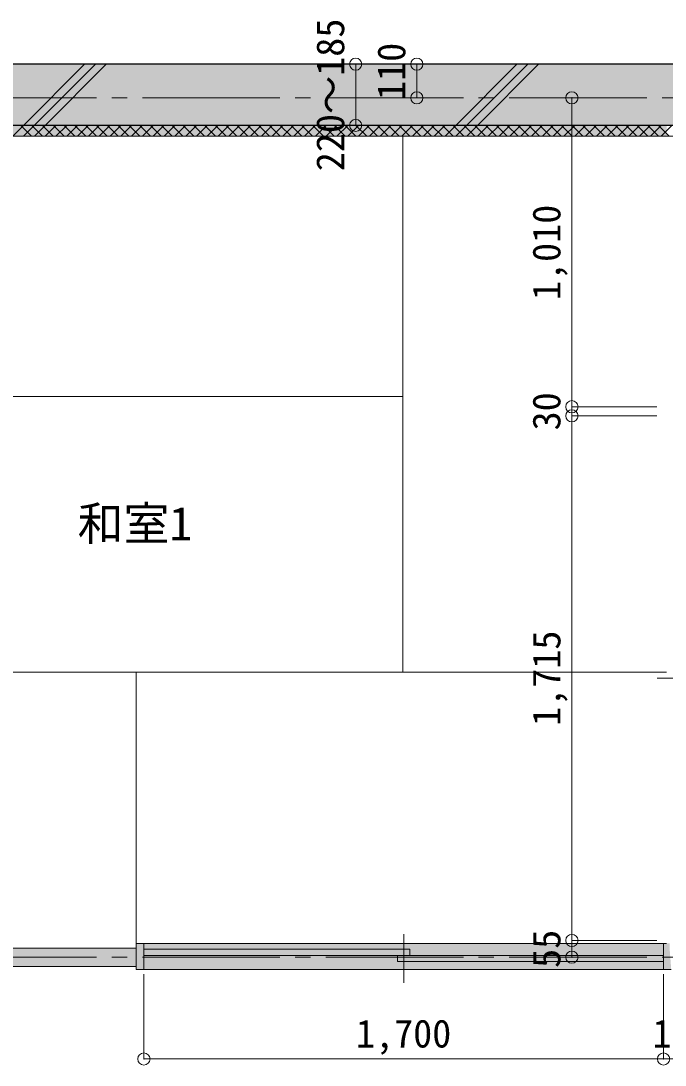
# Model space of a CAD drawing. Units: millimetres at full size, sheet at 1:50. Extents: x -9674 to 9699, y -6794 to 6791.
# Drawn here: x -5290 to -3182, y 166 to 3581 of the extents above; entities that cross this region are included whole.
import ezdxf
from ezdxf.enums import TextEntityAlignment as Align

# ---------------------------------------------------------------- set-up
doc = ezdxf.new("R2010")
doc.units = ezdxf.units.MM
doc.header["$LTSCALE"] = 50
doc.header["$PDMODE"] = 32
doc.header["$PDSIZE"] = 40
doc.linetypes.add('CHAIN2', pattern=[12, 9, -1, 1, -1])
doc.linetypes.add('DASHED1', pattern=[1.8, 1.2, -0.6])
for name, color, linetype, lineweight in [('1-0_芯', 2, 'DASHED1', 25), ('1-1_躯体', 2, 'Continuous', 25), ('1-2_間仕切', 3, 'Continuous', 18), ('1-3_建具', 3, 'Continuous', 18), ('1-4_仕上げ', 4, 'Continuous', 9), ('1-8_ハッチ', 4, 'Continuous', 9), ('1-A_文字', 7, 'Continuous', 9), ('1-B_寸法', 7, 'Continuous', 9), ('4-F', 4, 'Continuous', 9)]:
    doc.layers.add(name, color=color, linetype=linetype, lineweight=lineweight)
doc.layers.add('4-0', color=1, linetype='Continuous')
doc.layers.add('4-2', color=4, linetype='Continuous')
doc.styles.add('ＭＳ ゴシック', font='')
doc.styles.get('ＭＳ ゴシック').set_extended_font_data('MS Gothic')

msp = doc.modelspace()

# ---------------------------------------------------------------- linework, layer by layer
at = {"layer": '1-0_芯', "color": 7, "linetype": 'CHAIN2', "lineweight": 9}
for p, q in [((-8492.5, 3329.12), (8517.5, 3329.12)), ((-8492.5, 519.12), (3087.5, 519.12))]:
    msp.add_line(p, q, dxfattribs=at)
at = {"layer": '1-1_躯体'}
msp.add_line((-3092.5, 3239.12), (-6692.5, 3239.12), dxfattribs=at)
msp.add_lwpolyline([(6707.5, 3439.12), (-7292.5, 3439.12), (-7292.5, 2434.12)], dxfattribs=at)
at = {"layer": '1-2_間仕切'}
for p, q in [((-6645.5, 549.12), (-4912.5, 549.12)), ((-6645.5, 489.12), (-4912.5, 489.12))]:
    msp.add_line(p, q, dxfattribs=at)
at = {"layer": '1-3_建具', "color": 7, "lineweight": 9}
for p, q in [((-3048.33, 1431.62), (-3208.33, 1431.62)), ((-4037.5, 434.95), (-4037.5, 594.95)), ((-4887.5, 564.12), (-3187.5, 564.12)), ((-3187.5, 479.12), (-4887.5, 479.12))]:
    msp.add_line(p, q, dxfattribs=at)
at = {"layer": '1-3_建具'}
for p, q in [((-4912.5, 564.12), (-4912.5, 479.12)), ((-3187.5, 564.12), (-3187.5, 479.12)), ((-3187.5, 564.12), (-3177.5, 564.12)), ((-4017.5, 544.95), (-4887.5, 544.95)), ((-4887.5, 524.95), (-4017.5, 524.95)), ((-4057.5, 504.95), (-4057.5, 524.95)), ((-4057.5, 524.95), (-3187.5, 524.95)), ((-4017.5, 524.95), (-4017.5, 544.95)), ((-4912.5, 479.12), (-4887.5, 479.12)), ((-3187.5, 504.95), (-4057.5, 504.95)), ((-3187.5, 479.12), (-3162.5, 479.12))]:
    msp.add_line(p, q, dxfattribs=at)
msp.add_lwpolyline([(-4912.5, 564.12), (-4887.5, 564.12), (-4887.5, 479.12)], dxfattribs=at)
at = {"layer": '1-4_仕上げ'}
for p, q in [((-4040, 3204.12), (-4040, 1450.79)), ((-5785, 2352.45), (-4040, 2352.45)), ((-6645.5, 1450.79), (-3177.5, 1450.79)), ((-4912.5, 1450.79), (-4912.5, 549.12))]:
    msp.add_line(p, q, dxfattribs=at)
at = {"layer": '1-8_ハッチ'}
for p, q in [((-5281.52, 3239.12), (-5081.52, 3439.12)), ((-5246.16, 3239.12), (-5046.16, 3439.12)), ((-5210.81, 3239.12), (-5010.81, 3439.12)), ((-3867.3, 3239.12), (-3667.3, 3439.12)), ((-3831.95, 3239.12), (-3631.95, 3439.12)), ((-3796.59, 3239.12), (-3596.59, 3439.12)), ((-5316.52, 3204.12), (-5281.52, 3239.12)), ((-5289.73, 3239.12), (-5254.73, 3204.12)), ((-5281.16, 3204.12), (-5246.16, 3239.12)), ((-5254.38, 3239.12), (-5219.38, 3204.12)), ((-5245.81, 3204.12), (-5210.81, 3239.12)), ((-5219.02, 3239.12), (-5184.02, 3204.12)), ((-5210.45, 3204.12), (-5175.45, 3239.12)), ((-5183.66, 3239.12), (-5148.66, 3204.12)), ((-5175.09, 3204.12), (-5140.09, 3239.12)), ((-5148.31, 3239.12), (-5113.31, 3204.12)), ((-5139.74, 3204.12), (-5104.74, 3239.12)), ((-5112.95, 3239.12), (-5077.95, 3204.12)), ((-5104.38, 3204.12), (-5069.38, 3239.12)), ((-5077.6, 3239.12), (-5042.6, 3204.12)), ((-5069.03, 3204.12), (-5034.03, 3239.12)), ((-5042.24, 3239.12), (-5007.24, 3204.12)), ((-5033.67, 3204.12), (-4998.67, 3239.12)), ((-5006.89, 3239.12), (-4971.89, 3204.12)), ((-4998.32, 3204.12), (-4963.32, 3239.12)), ((-4971.53, 3239.12), (-4936.53, 3204.12)), ((-4962.96, 3204.12), (-4927.96, 3239.12)), ((-4936.18, 3239.12), (-4901.18, 3204.12)), ((-4927.61, 3204.12), (-4892.61, 3239.12)), ((-4900.82, 3239.12), (-4865.82, 3204.12)), ((-4892.25, 3204.12), (-4857.25, 3239.12)), ((-4865.47, 3239.12), (-4830.47, 3204.12)), ((-4856.9, 3204.12), (-4821.9, 3239.12)), ((-4830.11, 3239.12), (-4795.11, 3204.12)), ((-4821.54, 3204.12), (-4786.54, 3239.12)), ((-4794.76, 3239.12), (-4759.76, 3204.12)), ((-4786.19, 3204.12), (-4751.19, 3239.12)), ((-4759.4, 3239.12), (-4724.4, 3204.12)), ((-4750.83, 3204.12), (-4715.83, 3239.12)), ((-4724.05, 3239.12), (-4689.05, 3204.12)), ((-4715.48, 3204.12), (-4680.48, 3239.12)), ((-4688.69, 3239.12), (-4653.69, 3204.12)), ((-4680.12, 3204.12), (-4645.12, 3239.12)), ((-4653.33, 3239.12), (-4618.33, 3204.12)), ((-4644.76, 3204.12), (-4609.76, 3239.12)), ((-4617.98, 3239.12), (-4582.98, 3204.12)), ((-4609.41, 3204.12), (-4574.41, 3239.12)), ((-4582.62, 3239.12), (-4547.62, 3204.12)), ((-4574.05, 3204.12), (-4539.05, 3239.12)), ((-4547.27, 3239.12), (-4512.27, 3204.12)), ((-4538.7, 3204.12), (-4503.7, 3239.12)), ((-4511.91, 3239.12), (-4476.91, 3204.12)), ((-4503.34, 3204.12), (-4468.34, 3239.12)), ((-4476.56, 3239.12), (-4441.56, 3204.12)), ((-4467.99, 3204.12), (-4432.99, 3239.12)), ((-4441.2, 3239.12), (-4406.2, 3204.12)), ((-4432.63, 3204.12), (-4397.63, 3239.12)), ((-4405.85, 3239.12), (-4370.85, 3204.12)), ((-4397.28, 3204.12), (-4362.28, 3239.12)), ((-4370.49, 3239.12), (-4335.49, 3204.12)), ((-4361.92, 3204.12), (-4326.92, 3239.12)), ((-4335.14, 3239.12), (-4300.14, 3204.12)), ((-4326.57, 3204.12), (-4291.57, 3239.12)), ((-4299.78, 3239.12), (-4264.78, 3204.12)), ((-4291.21, 3204.12), (-4256.21, 3239.12)), ((-4264.43, 3239.12), (-4229.43, 3204.12)), ((-4255.86, 3204.12), (-4220.86, 3239.12)), ((-4229.07, 3239.12), (-4194.07, 3204.12)), ((-4220.5, 3204.12), (-4185.5, 3239.12)), ((-4193.72, 3239.12), (-4158.72, 3204.12)), ((-4185.14, 3204.12), (-4150.14, 3239.12)), ((-4158.36, 3239.12), (-4123.36, 3204.12)), ((-4149.79, 3204.12), (-4114.79, 3239.12)), ((-4123, 3239.12), (-4088, 3204.12)), ((-4114.43, 3204.12), (-4079.43, 3239.12)), ((-4087.65, 3239.12), (-4052.65, 3204.12)), ((-4079.08, 3204.12), (-4044.08, 3239.12)), ((-4052.29, 3239.12), (-4017.29, 3204.12)), ((-4043.72, 3204.12), (-4008.72, 3239.12)), ((-4016.94, 3239.12), (-3981.94, 3204.12)), ((-4008.37, 3204.12), (-3973.37, 3239.12)), ((-3981.58, 3239.12), (-3946.58, 3204.12)), ((-3973.01, 3204.12), (-3938.01, 3239.12)), ((-3946.23, 3239.12), (-3911.23, 3204.12)), ((-3937.66, 3204.12), (-3902.66, 3239.12)), ((-3910.87, 3239.12), (-3875.87, 3204.12)), ((-3902.3, 3204.12), (-3867.3, 3239.12)), ((-3875.52, 3239.12), (-3840.52, 3204.12)), ((-3866.95, 3204.12), (-3831.95, 3239.12)), ((-3840.16, 3239.12), (-3805.16, 3204.12)), ((-3831.59, 3204.12), (-3796.59, 3239.12)), ((-3804.81, 3239.12), (-3769.81, 3204.12)), ((-3796.24, 3204.12), (-3761.24, 3239.12)), ((-3769.45, 3239.12), (-3734.45, 3204.12)), ((-3760.88, 3204.12), (-3725.88, 3239.12)), ((-3734.1, 3239.12), (-3699.1, 3204.12)), ((-3725.53, 3204.12), (-3690.53, 3239.12)), ((-3698.74, 3239.12), (-3663.74, 3204.12)), ((-3690.17, 3204.12), (-3655.17, 3239.12)), ((-3663.38, 3239.12), (-3628.38, 3204.12)), ((-3654.81, 3204.12), (-3619.81, 3239.12)), ((-3628.03, 3239.12), (-3593.03, 3204.12)), ((-3619.46, 3204.12), (-3584.46, 3239.12)), ((-3592.67, 3239.12), (-3557.67, 3204.12)), ((-3584.1, 3204.12), (-3549.1, 3239.12)), ((-3557.32, 3239.12), (-3522.32, 3204.12)), ((-3548.75, 3204.12), (-3513.75, 3239.12)), ((-3521.96, 3239.12), (-3486.96, 3204.12)), ((-3513.39, 3204.12), (-3478.39, 3239.12)), ((-3486.61, 3239.12), (-3451.61, 3204.12)), ((-3478.04, 3204.12), (-3443.04, 3239.12)), ((-3451.25, 3239.12), (-3416.25, 3204.12)), ((-3442.68, 3204.12), (-3407.68, 3239.12)), ((-3415.9, 3239.12), (-3380.9, 3204.12)), ((-3407.33, 3204.12), (-3372.33, 3239.12)), ((-3380.54, 3239.12), (-3345.54, 3204.12)), ((-3371.97, 3204.12), (-3336.97, 3239.12)), ((-3345.19, 3239.12), (-3310.19, 3204.12)), ((-3336.62, 3204.12), (-3301.62, 3239.12)), ((-3309.83, 3239.12), (-3274.83, 3204.12)), ((-3301.26, 3204.12), (-3266.26, 3239.12)), ((-3274.48, 3239.12), (-3239.48, 3204.12)), ((-3265.91, 3204.12), (-3230.91, 3239.12)), ((-3239.12, 3239.12), (-3204.12, 3204.12)), ((-3230.55, 3204.12), (-3195.55, 3239.12)), ((-3203.77, 3239.12), (-3168.77, 3204.12)), ((-3195.2, 3204.12), (-3160.2, 3239.12))]:
    msp.add_line(p, q, dxfattribs=at)
msp.add_lwpolyline([(-3092.5, 3204.12), (-6657.5, 3204.12), (-6657.5, 2479.12)], dxfattribs=at)
at = {"layer": '1-B_寸法'}
for p, q in [((-4194.74, 3239.12), (-4194.74, 3439.12)), ((-3994.74, 3329.12), (-3994.74, 3439.12)), ((-3487.49, 2319.12), (-3487.49, 3329.12)), ((-3210, 2319.12), (-3487.49, 2319.12)), ((-3487.49, 2289.12), (-3487.49, 2319.12)), ((-3210, 2289.12), (-3487.49, 2289.12)), ((-3487.49, 574.12), (-3487.49, 519.12)), ((-4887.5, 463.24), (-4887.5, 186.23)), ((-3187.5, 463.24), (-3187.5, 186.23)), ((-4887.5, 186.23), (-3187.5, 186.23)), ((-3187.5, 186.23), (-3072.5, 186.23))]:
    msp.add_line(p, q, dxfattribs=at)
msp.add_lwpolyline([(-3210, 574.12), (-3487.49, 574.12), (-3487.49, 2289.12)], dxfattribs=at)
at = {"layer": '1-B_寸法', "color": 3}
for p in [(-4194.74, 3439.12), (-3994.74, 3439.12), (-3994.74, 3329.12), (-3487.49, 3329.12), (-4194.74, 3239.12), (-3487.49, 2319.12), (-3487.49, 2289.12), (-3487.49, 574.12), (-3487.49, 519.12), (-4887.5, 186.23), (-3187.5, 186.23)]:
    msp.add_point(p, dxfattribs=at)
at = {"layer": '4-0'}
for points in [[(-7292.5, 3439.12), (-6692.5, 3239.12), (-3092.5, 3239.12)], [(-7292.5, 3439.12), (-3092.5, 3239.12), (1857.5, 3239.12)], [(-7292.5, 3439.12), (1857.5, 3239.12), (6207.5, 3239.12)], [(6707.5, 3439.12), (-7292.5, 3439.12), (6207.5, 3239.12)]]:
    msp.add_solid(points, dxfattribs=at)
at = {"layer": '4-2'}
for points in [[(-6645.5, 549.12), (-6645.5, 489.12), (-4912.5, 549.12), (-4912.5, 489.12)], [(-3167.5, 543.12), (-3167.5, 564.12), (-4912.5, 564.12)], [(-3167.5, 543.12), (-4912.5, 564.12), (-4912.5, 479.12)], [(-3167.5, 543.12), (-4912.5, 479.12), (-3162.5, 479.12)]]:
    msp.add_solid(points, dxfattribs=at)
at = {"layer": '4-F'}
msp.add_solid([(-6657.5, 3239.12), (-6657.5, 3204.12), (-3177.5, 3239.12), (-3177.5, 3204.12)], dxfattribs=at)

# ---------------------------------------------------------------- texts
at = {"layer": '1-A_文字', "style": 'ＭＳ ゴシック'}
msp.add_text('和室1', height=110, dxfattribs=at).set_placement((-5104.13, 1849.11), align=Align.BOTTOM_LEFT)
at = {"layer": '1-B_寸法', "style": 'ＭＳ ゴシック'}
for s, p in [('220～185', (-4204.74, 3089.12)), ('110', (-4004.74, 3322.11)), ('1,010', (-3497.49, 2667.87)), ('30', (-3497.49, 2241.62)), ('1,715', (-3497.49, 1275.37)), ('55', (-3497.49, 484.12))]:
    msp.add_text(s, height=91.64, rotation=90, dxfattribs=at).set_placement(p, align=Align.BOTTOM_LEFT)
for s, p in [('1,700', (-4193.75, 196.23)), ('115', (-3223.75, 196.23))]:
    msp.add_text(s, height=91.64, dxfattribs=at).set_placement(p, align=Align.BOTTOM_LEFT)

doc.saveas('drawing.dxf')
